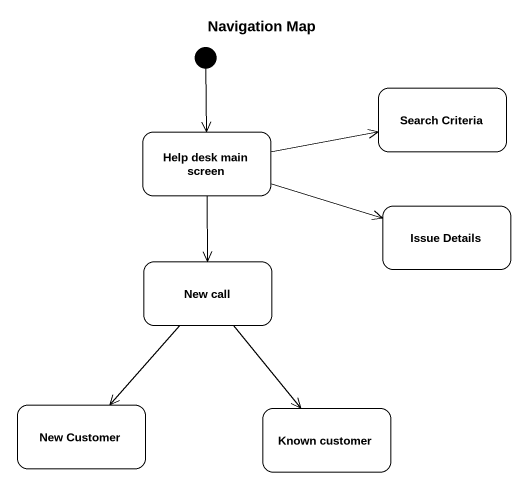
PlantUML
@startuml
title Navigation Map
hide empty description
state "Search Criteria" as Search_Criteria
state "Help desk main screen" as Help_desk_main_screen
state "Issue Details" as Issue_Details
state "New call" as New_call
state "New Customer" as New_Customer
state "Known customer" as Known_customer
[*] --> Help_desk_main_screen
Help_desk_main_screen -right-> Search_Criteria
Help_desk_main_screen -right-> Issue_Details
Help_desk_main_screen --> New_call
New_call --> New_Customer
New_call --> Known_customer
@enduml
